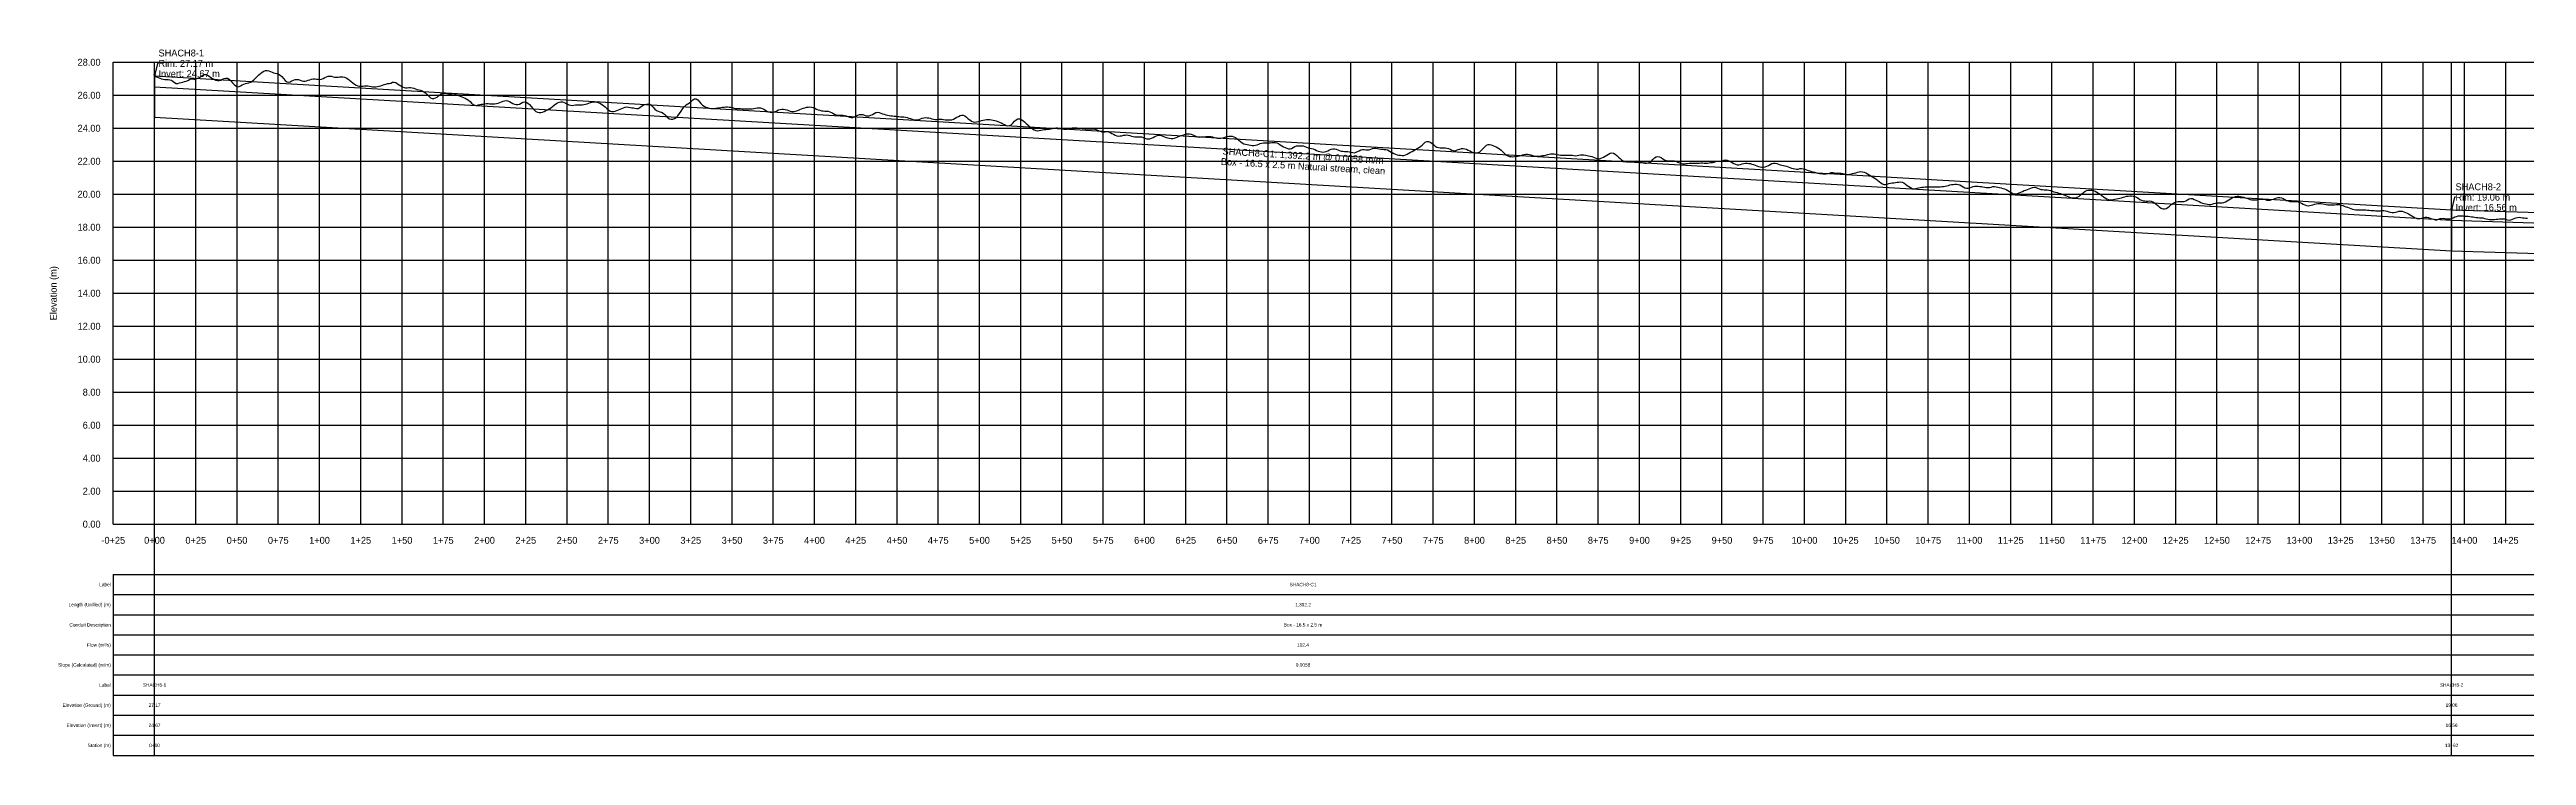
# Model space of a CAD drawing. Extents: x -64 to 5921, y -140 to 288.
# Drawn here: x -64 to 1438, y -140 to 288 of the extents above; entities that cross this region are included whole.
import ezdxf
from ezdxf.enums import TextEntityAlignment as Align

# ---------------------------------------------------------------- set-up
doc = ezdxf.new("R2010")
doc.units = 0
for name, color, linetype in [('Annotation', 7, 'Continuous'), ('Annotation_Table', 254, 'Continuous'), ('Crown', 7, 'Continuous'), ('Grid', 254, 'Continuous'), ('Grid_Text', 7, 'Continuous'), ('Ground_Elevation', 3, 'Continuous'), ('Hydraulic_Grade', 5, 'Continuous'), ('Invert', 7, 'Continuous'), ('Structure', 7, 'Continuous')]:
    doc.layers.add(name, color=color, linetype=linetype)

msp = doc.modelspace()

# ---------------------------------------------------------------- linework, layer by layer
at = {"layer": 'Annotation', "color": 0}
for points in [[(0, 271.7), (-0.2, 272.7), (0.6, 272.5)], [(1392.2, 190.6), (1392, 191.6), (1392.8, 191.4)]]:
    msp.add_lwpolyline(points, close=True, dxfattribs=at)
for points in [[(2.4, 279.3), (1.7, 279.3), (0, 271.7)], [(1394.6, 198.2), (1393.9, 198.2), (1392.2, 190.6)]]:
    msp.add_lwpolyline(points, dxfattribs=at)
at = {"layer": 'Annotation_Table', "color": 254}
for points in [[(0, -140.2), (0, 280)], [(1392.2, -140.2), (1392.2, 280)], [(-25, -30.5), (5899.9, -30.5)], [(-25, -30.5), (-25, -140.2)], [(-25, -42.7), (5899.9, -42.7)], [(-25, -54.9), (5899.9, -54.9)], [(-25, -67.1), (5899.9, -67.1)], [(-25, -79.2), (5899.9, -79.2)], [(-25, -91.4), (5899.9, -91.4)], [(-25, -103.6), (5899.9, -103.6)], [(-25, -115.8), (5899.9, -115.8)], [(-25, -128), (5899.9, -128)], [(-25, -140.2), (5899.9, -140.2)]]:
    msp.add_lwpolyline(points, dxfattribs=at)
at = {"layer": 'Crown', "color": 0}
for points in [[(0, 271.7), (0, 271.7)], [(0, 271.7), (1392.2, 190.6)], [(1392.2, 190.6), (1392.2, 190.6)], [(1392.2, 190.6), (3291, 132.7)]]:
    msp.add_lwpolyline(points, dxfattribs=at)
at = {"layer": 'Grid', "color": 254}
for points in [[(-25, 280), (5900, 280)], [(-25, 0), (-25, 280)], [(0, 0), (0, 280)], [(25, 0), (25, 280)], [(50, 0), (50, 280)], [(75, 0), (75, 280)], [(100, 0), (100, 280)], [(125, 0), (125, 280)], [(150, 0), (150, 280)], [(175, 0), (175, 280)], [(200, 0), (200, 280)], [(225, 0), (225, 280)], [(250, 0), (250, 280)], [(275, 0), (275, 280)], [(300, 0), (300, 280)], [(325, 0), (325, 280)], [(350, 0), (350, 280)], [(375, 0), (375, 280)], [(400, 0), (400, 280)], [(425, 0), (425, 280)], [(450, 0), (450, 280)], [(475, 0), (475, 280)], [(500, 0), (500, 280)], [(525, 0), (525, 280)], [(550, 0), (550, 280)], [(575, 0), (575, 280)], [(600, 0), (600, 280)], [(625, 0), (625, 280)], [(650, 0), (650, 280)], [(675, 0), (675, 280)], [(700, 0), (700, 280)], [(725, 0), (725, 280)], [(750, 0), (750, 280)], [(775, 0), (775, 280)], [(800, 0), (800, 280)], [(825, 0), (825, 280)], [(850, 0), (850, 280)], [(875, 0), (875, 280)], [(900, 0), (900, 280)], [(925, 0), (925, 280)], [(950, 0), (950, 280)], [(975, 0), (975, 280)], [(1000, 0), (1000, 280)], [(1025, 0), (1025, 280)], [(1050, 0), (1050, 280)], [(1075, 0), (1075, 280)], [(1100, 0), (1100, 280)], [(1125, 0), (1125, 280)], [(1150, 0), (1150, 280)], [(1175, 0), (1175, 280)], [(1200, 0), (1200, 280)], [(1225, 0), (1225, 280)], [(1250, 0), (1250, 280)], [(1275, 0), (1275, 280)], [(1300, 0), (1300, 280)], [(1325, 0), (1325, 280)], [(1350, 0), (1350, 280)], [(1375, 0), (1375, 280)], [(1400, 0), (1400, 280)], [(1425, 0), (1425, 280)], [(-25, 260), (5900, 260)], [(-25, 240), (5900, 240)], [(-25, 220), (5900, 220)], [(-25, 200), (5900, 200)], [(-25, 180), (5900, 180)], [(-25, 160), (5900, 160)], [(-25, 140), (5900, 140)], [(-25, 120), (5900, 120)], [(-25, 100), (5900, 100)], [(-25, 80), (5900, 80)], [(-25, 60), (5900, 60)], [(-25, 40), (5900, 40)], [(-25, 20), (5900, 20)], [(-25, 0), (5900, 0)]]:
    msp.add_lwpolyline(points, dxfattribs=at)
at = {"layer": 'Ground_Elevation', "color": 3}
msp.add_lwpolyline([(0.2, 271.7), (1.2, 271.2), (2.2, 270.8), (3.2, 270.4), (4.2, 270), (5.2, 269.7), (6.2, 269.6), (7.2, 269.6), (8.2, 269.6), (9.2, 269.4), (10.2, 269.1), (11.2, 268.4), (12.2, 267.7), (13.2, 267.2), (14.2, 267.2), (15.2, 267.6), (16.2, 267.8), (17.2, 268), (18.2, 268.3), (19.2, 268.6), (20.2, 269), (21.2, 269.5), (22.2, 269.9), (23.2, 269.9), (24.2, 269.6), (25.2, 269.9), (26.2, 270.3), (27.2, 270.8), (28.2, 271.5), (29.2, 272.1), (30.2, 272.6), (31.2, 272.5), (32.2, 272.1), (33.2, 271.5), (34.2, 270.8), (35.2, 270.2), (36.2, 269.7), (37.2, 269.2), (38.2, 268.9), (39.2, 268.9), (40.2, 269.2), (41.2, 269.7), (42.2, 270.2), (43.2, 270.4), (44.2, 270.3), (45.2, 269.7), (46.2, 268.7), (47.2, 267.6), (48.2, 266.5), (49.2, 265.7), (50.2, 265.2), (51.2, 265.3), (52.2, 265.8), (53.2, 266.4), (54.2, 266.8), (55.2, 267.1), (56.2, 267.3), (57.2, 267.5), (58.2, 268), (59.2, 268.6), (60.2, 269.3), (61.2, 270.4), (62.2, 271.4), (63.2, 272.3), (64.2, 273.1), (65.2, 274), (66.2, 274.6), (67.2, 275.1), (68.2, 275.1), (69.2, 274.8), (70.2, 274.4), (71.2, 273.9), (72.2, 273.5), (73.2, 273.3), (74.2, 273.1), (75.2, 272.8), (76.2, 272.2), (77.2, 271.3), (78.2, 270.1), (79.2, 268.9), (80.2, 268.2), (81.2, 268), (82.2, 268.2), (83.2, 268.7), (84.2, 269.1), (85.2, 269.5), (86.2, 269.6), (87.2, 269.5), (88.2, 269.1), (89.2, 268.8), (90.2, 268.6), (91.2, 268.6), (92.2, 268.7), (93.2, 269.1), (94.2, 269.4), (95.2, 269.8), (96.2, 270), (97.2, 269.9), (98.2, 269.8), (99.2, 269.7), (100.2, 269.6), (101.2, 269.7), (102.2, 270.2), (103.2, 270.8), (104.2, 271.2), (105.2, 271.5), (106.2, 271.6), (107.2, 271.5), (108.2, 271.2), (109.2, 271), (110.2, 270.9), (111.2, 271), (112.2, 271.1), (113.2, 271.1), (114.2, 271.1), (115.2, 270.9), (116.2, 270.5), (117.2, 269.9), (118.2, 269.2), (119.2, 268.4), (120.2, 267.6), (121.2, 266.8), (122.2, 266.1), (123.2, 265.7), (124.2, 265.5), (125.2, 265.5), (126.2, 265.5), (127.2, 265.7), (128.2, 265.8), (129.2, 265.8), (130.2, 265.6), (131.2, 265.4), (132.2, 265.1), (133.2, 265.1), (134.2, 265.1), (135.2, 265.3), (136.2, 265.6), (137.2, 265.8), (138.2, 266.1), (139.2, 266.5), (140.2, 266.8), (141.2, 267.1), (142.2, 267.2), (143.2, 267.4), (144.2, 267.9), (145.2, 268), (146.2, 267.7), (147.2, 267), (148.2, 266.4), (149.2, 265.8), (150.2, 265.2), (151.2, 264.6), (152.2, 264.4), (153.2, 264.5), (154.2, 264.7), (155.2, 264.7), (156.2, 264.5), (157.2, 264.2), (158.2, 263.8), (159.2, 263.5), (160.2, 263.3), (161.2, 263), (162.2, 262.6), (163.2, 262.1), (164.2, 261.4), (165.2, 260.5), (166.2, 259.4), (167.2, 258.5), (168.2, 258.1), (169.2, 258), (170.2, 258.4), (171.2, 258.9), (172.2, 259.7), (173.2, 260.5), (174.2, 261.1), (175.2, 261.3), (176.2, 261.3), (177.2, 261.1), (178.2, 260.9), (179.2, 260.8), (180.2, 260.9), (181.2, 261), (182.2, 260.7), (183.2, 260.2), (184.2, 259.8), (185.2, 259.4), (186.2, 259.1), (187.2, 258.7), (188.2, 258.3), (189.2, 257.7), (190.2, 257), (191.2, 256.2), (192.2, 255.3), (193.2, 254.4), (194.2, 253.9), (195.2, 253.8), (196.2, 254.1), (197.2, 254.3), (198.2, 254.5), (199.2, 254.6), (200.2, 254.8), (201.2, 254.9), (202.2, 254.9), (203.2, 254.8), (204.2, 254.8), (205.2, 254.7), (206.2, 254.8), (207.2, 255), (208.2, 255.3), (209.2, 255.6), (210.2, 256), (211.2, 256.4), (212.2, 256.7), (213.2, 256.8), (214.2, 256.7), (215.2, 256.2), (216.2, 255.7), (217.2, 255), (218.2, 254.6), (219.2, 254.3), (220.2, 254.3), (221.2, 254.6), (222.2, 255.3), (223.2, 255.8), (224.2, 256), (225.2, 255.8), (226.2, 255.2), (227.2, 254.3), (228.2, 253.2), (229.2, 252), (230.2, 251), (231.2, 250.2), (232.2, 249.8), (233.2, 249.5), (234.2, 249.5), (235.2, 249.8), (236.2, 250.2), (237.2, 250.7), (238.2, 251.2), (239.2, 251.8), (240.2, 252.4), (241.2, 253.2), (242.2, 254), (243.2, 254.7), (244.2, 255.4), (245.2, 255.8), (246.2, 256.1), (247.2, 256), (248.2, 255.7), (249.2, 255.2), (250.2, 254.6), (251.2, 254.2), (252.2, 253.9), (253.2, 253.8), (254.2, 253.9), (255.2, 254.1), (256.2, 254.2), (257.2, 254.2), (258.2, 254.2), (259.2, 254.2), (260.2, 254.3), (261.2, 254.5), (262.2, 254.8), (263.2, 255.2), (264.2, 255.6), (265.2, 255.9), (266.2, 256.1), (267.2, 256), (268.2, 255.8), (269.2, 255.5), (270.2, 255), (271.2, 254.4), (272.2, 253.7), (273.2, 252.9), (274.2, 252), (275.2, 251.1), (276.2, 250.4), (277.2, 250.1), (278.2, 250.1), (279.2, 250.4), (280.2, 250.8), (281.2, 251.2), (282.2, 251.6), (283.2, 252), (284.2, 252.4), (285.2, 252.7), (286.2, 252.9), (287.2, 252.8), (288.2, 252.5), (289.2, 252.3), (290.2, 252.3), (291.2, 252.2), (292.2, 252), (293.2, 252), (294.2, 252.5), (295.2, 253.3), (296.2, 254), (297.2, 254.3), (298.2, 254.6), (299.2, 254.8), (300.2, 254.5), (301.2, 253.7), (302.2, 252.7), (303.2, 251.6), (304.2, 250.8), (305.2, 250.3), (306.2, 250), (307.2, 249.8), (308.2, 249.2), (309.2, 248.3), (310.2, 247.3), (311.2, 246.4), (312.2, 245.8), (313.2, 245.5), (314.2, 245.5), (315.2, 245.9), (316.2, 246.6), (317.2, 247.6), (318.2, 248.9), (319.2, 250.4), (320.2, 251.9), (321.2, 253.2), (322.2, 254.1), (323.2, 254.8), (324.2, 255.5), (325.2, 256.3), (326.2, 257.2), (327.2, 257.8), (328.2, 257.9), (329.2, 257.3), (330.2, 256.1), (331.2, 254.9), (332.2, 253.9), (333.2, 253.3), (334.2, 252.8), (335.2, 252.5), (336.2, 252.2), (337.2, 252), (338.2, 251.9), (339.2, 252), (340.2, 252.1), (341.2, 252.3), (342.2, 252.4), (343.2, 252.5), (344.2, 252.7), (345.2, 252.8), (346.2, 252.9), (347.2, 252.9), (348.2, 252.8), (349.2, 252.7), (350.2, 252.5), (351.2, 252.2), (352.2, 252), (353.2, 251.9), (354.2, 251.9), (355.2, 251.9), (356.2, 251.8), (357.2, 251.8), (358.2, 251.8), (359.2, 251.8), (360.2, 251.8), (361.2, 251.8), (362.2, 251.8), (363.2, 251.9), (364.2, 252.1), (365.2, 252.3), (366.2, 252.4), (367.2, 252.3), (368.2, 252), (369.2, 251.6), (370.2, 251), (371.2, 250.4), (372.2, 249.9), (373.2, 249.7), (374.2, 249.6), (375.2, 249.8), (376.2, 250.2), (377.2, 250.6), (378.2, 251.1), (379.2, 251.4), (380.2, 251.5), (381.2, 251.5), (382.2, 251.3), (383.2, 251.1), (384.2, 250.7), (385.2, 250.3), (386.2, 250.2), (387.2, 250.2), (388.2, 250.4), (389.2, 250.6), (390.2, 251), (391.2, 251.4), (392.2, 251.8), (393.2, 252.2), (394.2, 252.4), (395.2, 252.7), (396.2, 252.8), (397.2, 252.9), (398.2, 252.8), (399.2, 252.5), (400.2, 252.1), (401.2, 251.6), (402.2, 251.2), (403.2, 250.9), (404.2, 250.6), (405.2, 250.5), (406.2, 250.4), (407.2, 250.4), (408.2, 250.3), (409.2, 250), (410.2, 249.5), (411.2, 249.1), (412.2, 248.6), (413.2, 248.2), (414.2, 248), (415.2, 247.9), (416.2, 247.9), (417.2, 247.9), (418.2, 247.8), (419.2, 247.6), (420.2, 247.2), (421.2, 246.8), (422.2, 246.6), (423.2, 246.6), (424.2, 247), (425.2, 247.5), (426.2, 248), (427.2, 248.4), (428.2, 248.4), (429.2, 248.3), (430.2, 248), (431.2, 247.6), (432.2, 247.5), (433.2, 247.5), (434.2, 247.9), (435.2, 248.4), (436.2, 249), (437.2, 249.5), (438.2, 249.7), (439.2, 249.5), (440.2, 249.2), (441.2, 248.8), (442.2, 248.5), (443.2, 248.2), (444.2, 247.9), (445.2, 247.7), (446.2, 247.6), (447.2, 247.5), (448.2, 247.4), (449.2, 247.3), (450.2, 247.2), (451.2, 247.1), (452.2, 247), (453.2, 247), (454.2, 246.9), (455.2, 246.7), (456.2, 246.5), (457.2, 246.2), (458.2, 245.9), (459.2, 245.5), (460.2, 245.2), (461.2, 245.1), (462.2, 245.2), (463.2, 245.4), (464.2, 245.8), (465.2, 246.2), (466.2, 246.4), (467.2, 246.5), (468.2, 246.4), (469.2, 246.3), (470.2, 246.1), (471.2, 245.8), (472.2, 245.5), (473.2, 245.4), (474.2, 245.4), (475.2, 245.5), (476.2, 245.5), (477.2, 245.5), (478.2, 245.4), (479.2, 245.2), (480.2, 245.2), (481.2, 245.1), (482.2, 245), (483.2, 245.2), (484.2, 245.6), (485.2, 246.1), (486.2, 246.7), (487.2, 247.2), (488.2, 247.7), (489.2, 248), (490.2, 247.9), (491.2, 247.5), (492.2, 246.7), (493.2, 245.8), (494.2, 245), (495.2, 244.3), (496.2, 243.9), (497.2, 243.7), (498.2, 243.8), (499.2, 244.1), (500.2, 244.3), (501.2, 244.6), (502.2, 244.9), (503.2, 245.2), (504.2, 245.4), (505.2, 245.4), (506.2, 245.3), (507.2, 245), (508.2, 244.9), (509.2, 244.7), (510.2, 244.4), (511.2, 244.1), (512.2, 243.7), (513.2, 243.3), (514.2, 242.7), (515.2, 242.2), (516.2, 241.7), (517.2, 241.5), (518.2, 241.6), (519.2, 242.1), (520.2, 243), (521.2, 244.2), (522.2, 245.2), (523.2, 245.8), (524.2, 245.8), (525.2, 245.4), (526.2, 244.7), (527.2, 243.8), (528.2, 242.9), (529.2, 242), (530.2, 241.2), (531.2, 240.4), (532.2, 239.7), (533.2, 239), (534.2, 238.6), (535.2, 238.5), (536.2, 238.6), (537.2, 238.8), (538.2, 239.1), (539.2, 239.3), (540.2, 239.3), (541.2, 239.4), (542.2, 239.4), (543.2, 239.7), (544.2, 239.9), (545.2, 240), (546.2, 240.2), (547.2, 240.2), (548.2, 240.1), (549.2, 239.9), (550.2, 239.6), (551.2, 239.5), (552.2, 239.4), (553.2, 239.5), (554.2, 239.8), (555.2, 240), (556.2, 240.2), (557.2, 240.2), (558.2, 240.2), (559.2, 240.2), (560.2, 240.1), (561.2, 240), (562.2, 239.9), (563.2, 239.8), (564.2, 239.7), (565.2, 239.7), (566.2, 239.6), (567.2, 239.7), (568.2, 239.6), (569.2, 239.6), (570.2, 239.4), (571.2, 239.1), (572.2, 238.6), (573.2, 238.2), (574.2, 237.8), (575.2, 237.7), (576.2, 237.8), (577.2, 238), (578.2, 237.9), (579.2, 237.5), (580.2, 236.9), (581.2, 236.4), (582.2, 235.8), (583.2, 235.4), (584.2, 235.2), (585.2, 235.3), (586.2, 235.5), (587.2, 235.8), (588.2, 235.9), (589.2, 236), (590.2, 235.9), (591.2, 235.6), (592.2, 235.2), (593.2, 234.9), (594.2, 234.7), (595.2, 234.7), (596.2, 234.7), (597.2, 234.8), (598.2, 234.7), (599.2, 234.4), (600.2, 234), (601.2, 233.6), (602.2, 233.6), (603.2, 233.6), (604.2, 233.9), (605.2, 234.4), (606.2, 235), (607.2, 235.5), (608.2, 235.8), (609.2, 235.8), (610.2, 235.6), (611.2, 235.2), (612.2, 234.8), (613.2, 234.4), (614.2, 234.1), (615.2, 233.9), (616.2, 233.8), (617.2, 233.8), (618.2, 233.9), (619.2, 234.3), (620.2, 234.8), (621.2, 235.2), (622.2, 235.6), (623.2, 235.9), (624.2, 236.3), (625.2, 236.6), (626.2, 236.7), (627.2, 236.7), (628.2, 236.5), (629.2, 236.1), (630.2, 235.6), (631.2, 235.1), (632.2, 234.8), (633.2, 234.6), (634.2, 234.7), (635.2, 234.8), (636.2, 234.8), (637.2, 234.9), (638.2, 235), (639.2, 235), (640.2, 234.9), (641.2, 234.7), (642.2, 234.4), (643.2, 234.2), (644.2, 234), (645.2, 233.9), (646.2, 233.9), (647.2, 234.1), (648.2, 234.3), (649.2, 234.7), (650.2, 235), (651.2, 235.2), (652.2, 235.2), (653.2, 235.1), (654.2, 234.8), (655.2, 234.3), (656.2, 233.6), (657.2, 232.8), (658.2, 231.9), (659.2, 231.1), (660.2, 230.6), (661.2, 230.3), (662.2, 230.1), (663.2, 229.9), (664.2, 229.8), (665.2, 229.6), (666.2, 229.5), (667.2, 229.7), (668.2, 230), (669.2, 230.4), (670.2, 230.7), (671.2, 231), (672.2, 231.1), (673.2, 231.2), (674.2, 231.2), (675.2, 231.2), (676.2, 231.2), (677.2, 231.3), (678.2, 231.4), (679.2, 231.3), (680.2, 231.1), (681.2, 230.7), (682.2, 230), (683.2, 229.4), (684.2, 228.8), (685.2, 228.3), (686.2, 227.9), (687.2, 227.6), (688.2, 227.5), (689.2, 227.8), (690.2, 228.3), (691.2, 228.9), (692.2, 229.3), (693.2, 229.4), (694.2, 229.4), (695.2, 229.4), (696.2, 229.3), (697.2, 229), (698.2, 228.5), (699.2, 228.1), (700.2, 228), (701.2, 227.8), (702.2, 227.5), (703.2, 227.1), (704.2, 226.6), (705.2, 226.2), (706.2, 226), (707.2, 225.8), (708.2, 225.6), (709.2, 225.7), (710.2, 225.9), (711.2, 226.4), (712.2, 226.9), (713.2, 227.3), (714.2, 227.5), (715.2, 227.5), (716.2, 227.3), (717.2, 226.9), (718.2, 226.5), (719.2, 226.2), (720.2, 226.1), (721.2, 226), (722.2, 226), (723.2, 225.9), (724.2, 225.7), (725.2, 225.4), (726.2, 225.2), (727.2, 225.1), (728.2, 225.4), (729.2, 225.9), (730.2, 226.4), (731.2, 226.9), (732.2, 227.2), (733.2, 227.1), (734.2, 227), (735.2, 226.9), (736.2, 227), (737.2, 227.4), (738.2, 227.8), (739.2, 228), (740.2, 228), (741.2, 227.8), (742.2, 227.5), (743.2, 227.3), (744.2, 227.3), (745.2, 227.2), (746.2, 227.2), (747.2, 226.9), (748.2, 226.4), (749.2, 225.8), (750.2, 225.2), (751.2, 224.7), (752.2, 224.3), (753.2, 223.9), (754.2, 223.7), (755.2, 223.6), (756.2, 223.5), (757.2, 223.5), (758.2, 223.8), (759.2, 224.2), (760.2, 224.8), (761.2, 225.4), (762.2, 226), (763.2, 226.6), (764.2, 227.1), (765.2, 227.7), (766.2, 228.3), (767.2, 229), (768.2, 229.8), (769.2, 230.6), (770.2, 231.5), (771.2, 232), (772.2, 232), (773.2, 231.6), (774.2, 230.9), (775.2, 230.1), (776.2, 229.2), (777.2, 228.6), (778.2, 228.3), (779.2, 228.2), (780.2, 228.2), (781.2, 228.2), (782.2, 228.1), (783.2, 228), (784.2, 227.7), (785.2, 227.3), (786.2, 226.8), (787.2, 226.5), (788.2, 226.4), (789.2, 226.7), (790.2, 227.1), (791.2, 227.4), (792.2, 227.7), (793.2, 227.8), (794.2, 227.6), (795.2, 227.3), (796.2, 226.8), (797.2, 226.3), (798.2, 225.8), (799.2, 225.3), (800.2, 225.1), (801.2, 225), (802.2, 225.2), (803.2, 225.8), (804.2, 226.7), (805.2, 227.7), (806.2, 228.8), (807.2, 229.7), (808.2, 230.2), (809.2, 230.2), (810.2, 230), (811.2, 229.6), (812.2, 229.2), (813.2, 228.8), (814.2, 228.2), (815.2, 227.5), (816.2, 226.7), (817.2, 225.7), (818.2, 224.7), (819.2, 223.7), (820.2, 223.2), (821.2, 222.9), (822.2, 222.8), (823.2, 222.7), (824.2, 222.8), (825.2, 223), (826.2, 223.1), (827.2, 223.3), (828.2, 223.5), (829.2, 223.8), (830.2, 224.1), (831.2, 224.3), (832.2, 224.3), (833.2, 224.1), (834.2, 223.8), (835.2, 223.5), (836.2, 223.3), (837.2, 223.1), (838.2, 223.1), (839.2, 223.1), (840.2, 223.2), (841.2, 223.4), (842.2, 223.5), (843.2, 223.7), (844.2, 224), (845.2, 224.3), (846.2, 224.4), (847.2, 224.5), (848.2, 224.4), (849.2, 224.3), (850.2, 224.1), (851.2, 223.8), (852.2, 223.6), (853.2, 223.6), (854.2, 223.6), (855.2, 223.6), (856.2, 223.6), (857.2, 223.7), (858.2, 223.7), (859.2, 223.6), (860.2, 223.4), (861.2, 223.3), (862.2, 223.4), (863.2, 223.6), (864.2, 223.9), (865.2, 223.9), (866.2, 223.8), (867.2, 223.6), (868.2, 223.5), (869.2, 223.3), (870.2, 223.1), (871.2, 222.8), (872.2, 222.5), (873.2, 222.1), (874.2, 221.6), (875.2, 221.4), (876.2, 221.7), (877.2, 222.1), (878.2, 222.5), (879.2, 223), (880.2, 223.6), (881.2, 224.2), (882.2, 224.8), (883.2, 225), (884.2, 224.8), (885.2, 224.2), (886.2, 223.4), (887.2, 222.5), (888.2, 221.6), (889.2, 220.9), (890.2, 220.3), (891.2, 219.9), (892.2, 219.7), (893.2, 219.7), (894.2, 219.9), (895.2, 220), (896.2, 220.1), (897.2, 220.1), (898.2, 220.2), (899.2, 220), (900.2, 219.7), (901.2, 219.4), (902.2, 219.1), (903.2, 218.9), (904.2, 218.9), (905.2, 219), (906.2, 219.4), (907.2, 220.1), (908.2, 221.1), (909.2, 222), (910.2, 222.6), (911.2, 222.8), (912.2, 222.6), (913.2, 222.2), (914.2, 221.5), (915.2, 220.8), (916.2, 220.4), (917.2, 220.2), (918.2, 220.3), (919.2, 220.3), (920.2, 220.3), (921.2, 220.3), (922.2, 220), (923.2, 219.5), (924.2, 219), (925.2, 218.7), (926.2, 218.5), (927.2, 218.5), (928.2, 218.6), (929.2, 218.7), (930.2, 218.8), (931.2, 218.9), (932.2, 218.8), (933.2, 218.8), (934.2, 218.8), (935.2, 218.8), (936.2, 218.9), (937.2, 219), (938.2, 219), (939.2, 218.9), (940.2, 218.8), (941.2, 218.8), (942.2, 219), (943.2, 219.2), (944.2, 219.3), (945.2, 219.5), (946.2, 219.8), (947.2, 220), (948.2, 220), (949.2, 220.1), (950.2, 220.3), (951.2, 220.6), (952.2, 220.8), (953.2, 220.7), (954.2, 220.3), (955.2, 219.8), (956.2, 219.2), (957.2, 218.6), (958.2, 218.2), (959.2, 217.9), (960.2, 217.9), (961.2, 218.1), (962.2, 218.4), (963.2, 218.6), (964.2, 218.8), (965.2, 218.8), (966.2, 218.7), (967.2, 218.6), (968.2, 218.3), (969.2, 218), (970.2, 217.6), (971.2, 217.2), (972.2, 216.9), (973.2, 216.7), (974.2, 216.4), (975.2, 216.4), (976.2, 216.6), (977.2, 217), (978.2, 217.5), (979.2, 218), (980.2, 218.6), (981.2, 218.9), (982.2, 218.9), (983.2, 218.7), (984.2, 218.3), (985.2, 217.9), (986.2, 217.6), (987.2, 217.4), (988.2, 217.2), (989.2, 217), (990.2, 216.7), (991.2, 216.3), (992.2, 215.9), (993.2, 215.6), (994.2, 215.3), (995.2, 215.2), (996.2, 215.2), (997.2, 215.5), (998.2, 215.6), (999.2, 215.4), (1000.2, 215.1), (1001.2, 214.7), (1002.2, 214.4), (1003.2, 214.1), (1004.2, 213.8), (1005.2, 213.5), (1006.2, 213.3), (1007.2, 213), (1008.2, 212.8), (1009.2, 212.6), (1010.2, 212.5), (1011.2, 212.3), (1012.2, 212.3), (1013.2, 212.3), (1014.2, 212.5), (1015.2, 212.8), (1016.2, 213.1), (1017.2, 213.2), (1018.2, 212.9), (1019.2, 212.8), (1020.2, 212.9), (1021.2, 212.8), (1022.2, 212.8), (1023.2, 212.5), (1024.2, 212.3), (1025.2, 212.1), (1026.2, 212), (1027.2, 212.1), (1028.2, 212.2), (1029.2, 212.5), (1030.2, 212.8), (1031.2, 213), (1032.2, 213.3), (1033.2, 213.5), (1034.2, 213.7), (1035.2, 213.6), (1036.2, 213.4), (1037.2, 213), (1038.2, 212.4), (1039.2, 211.8), (1040.2, 211.2), (1041.2, 210.6), (1042.2, 210), (1043.2, 209.4), (1044.2, 208.6), (1045.2, 207.7), (1046.2, 206.9), (1047.2, 206.3), (1048.2, 206), (1049.2, 206), (1050.2, 206.2), (1051.2, 206.5), (1052.2, 206.8), (1053.2, 206.9), (1054.2, 207), (1055.2, 207.2), (1056.2, 207.3), (1057.2, 207.4), (1058.2, 207.5), (1059.2, 207.3), (1060.2, 206.9), (1061.2, 206.2), (1062.2, 205.3), (1063.2, 204.6), (1064.2, 204), (1065.2, 203.5), (1066.2, 203.3), (1067.2, 203.4), (1068.2, 203.6), (1069.2, 203.9), (1070.2, 204.1), (1071.2, 204.3), (1072.2, 204.3), (1073.2, 204.4), (1074.2, 204.4), (1075.2, 204.4), (1076.2, 204.4), (1077.2, 204.4), (1078.2, 204.5), (1079.2, 204.5), (1080.2, 204.5), (1081.2, 204.5), (1082.2, 204.5), (1083.2, 204.6), (1084.2, 204.7), (1085.2, 204.8), (1086.2, 205), (1087.2, 205.3), (1088.2, 205.6), (1089.2, 205.8), (1090.2, 206), (1091.2, 206.1), (1092.2, 206.1), (1093.2, 206), (1094.2, 205.7), (1095.2, 205.1), (1096.2, 204.5), (1097.2, 203.9), (1098.2, 203.6), (1099.2, 203.6), (1100.2, 203.9), (1101.2, 204.3), (1102.2, 204.6), (1103.2, 204.9), (1104.2, 204.9), (1105.2, 204.8), (1106.2, 204.7), (1107.2, 204.6), (1108.2, 204.5), (1109.2, 204.3), (1110.2, 204.1), (1111.2, 204), (1112.2, 204.1), (1113.2, 204.3), (1114.2, 204.6), (1115.2, 204.7), (1116.2, 204.5), (1117.2, 204.3), (1118.2, 204), (1119.2, 203.8), (1120.2, 203.5), (1121.2, 203.2), (1122.2, 202.8), (1123.2, 202.3), (1124.2, 201.7), (1125.2, 201), (1126.2, 200.5), (1127.2, 200.2), (1128.2, 200.3), (1129.2, 200.5), (1130.2, 200.8), (1131.2, 201.2), (1132.2, 201.7), (1133.2, 202.2), (1134.2, 202.5), (1135.2, 202.9), (1136.2, 203.2), (1137.2, 203.7), (1138.2, 204), (1139.2, 204.2), (1140.2, 204), (1141.2, 203.7), (1142.2, 203.3), (1143.2, 202.9), (1144.2, 202.8), (1145.2, 202.7), (1146.2, 202.7), (1147.2, 202.7), (1148.2, 202.5), (1149.2, 202.2), (1150.2, 201.9), (1151.2, 201.5), (1152.2, 201.3), (1153.2, 201), (1154.2, 200.7), (1155.2, 200.4), (1156.2, 200), (1157.2, 199.6), (1158.2, 199.2), (1159.2, 198.8), (1160.2, 198.4), (1161.2, 198.1), (1162.2, 197.9), (1163.2, 197.8), (1164.2, 197.8), (1165.2, 198.2), (1166.2, 198.7), (1167.2, 199.5), (1168.2, 200.3), (1169.2, 201.1), (1170.2, 201.8), (1171.2, 202.2), (1172.2, 202.4), (1173.2, 202.5), (1174.2, 202.4), (1175.2, 202.2), (1176.2, 201.8), (1177.2, 201.3), (1178.2, 200.7), (1179.2, 200.1), (1180.2, 199.3), (1181.2, 198.5), (1182.2, 197.8), (1183.2, 197.2), (1184.2, 196.8), (1185.2, 196.7), (1186.2, 196.7), (1187.2, 196.9), (1188.2, 197.1), (1189.2, 197.2), (1190.2, 197.4), (1191.2, 197.6), (1192.2, 197.9), (1193.2, 198.2), (1194.2, 198.5), (1195.2, 198.8), (1196.2, 198.9), (1197.2, 199), (1198.2, 199), (1199.2, 198.9), (1200.2, 198.7), (1201.2, 198.2), (1202.2, 197.6), (1203.2, 196.9), (1204.2, 196.4), (1205.2, 196.1), (1206.2, 195.9), (1207.2, 195.8), (1208.2, 195.8), (1209.2, 195.9), (1210.2, 195.7), (1211.2, 195.4), (1212.2, 194.8), (1213.2, 194), (1214.2, 193.1), (1215.2, 192.2), (1216.2, 191.6), (1217.2, 191.2), (1218.2, 191.2), (1219.2, 191.4), (1220.2, 192), (1221.2, 192.8), (1222.2, 193.7), (1223.2, 194.4), (1224.2, 194.9), (1225.2, 195.3), (1226.2, 195.6), (1227.2, 195.5), (1228.2, 195.5), (1229.2, 195.5), (1230.2, 195.6), (1231.2, 196), (1232.2, 196.6), (1233.2, 197.3), (1234.2, 197.5), (1235.2, 197.4), (1236.2, 196.9), (1237.2, 196.4), (1238.2, 196), (1239.2, 195.5), (1240.2, 195), (1241.2, 194.6), (1242.2, 194.3), (1243.2, 194.1), (1244.2, 194), (1245.2, 193.8), (1246.2, 193.8), (1247.2, 194), (1248.2, 194.3), (1249.2, 194.6), (1250.2, 194.8), (1251.2, 194.7), (1252.2, 194.7), (1253.2, 194.7), (1254.2, 194.9), (1255.2, 195.3), (1256.2, 195.9), (1257.2, 196.6), (1258.2, 197.2), (1259.2, 197.8), (1260.2, 198.3), (1261.2, 198.7), (1262.2, 198.8), (1263.2, 198.8), (1264.2, 198.6), (1265.2, 198.4), (1266.2, 198.2), (1267.2, 197.9), (1268.2, 197.6), (1269.2, 197.2), (1270.2, 196.9), (1271.2, 196.6), (1272.2, 196.6), (1273.2, 196.6), (1274.2, 196.6), (1275.2, 196.8), (1276.2, 197), (1277.2, 197.1), (1278.2, 197), (1279.2, 196.8), (1280.2, 196.5), (1281.2, 196.5), (1282.2, 196.5), (1283.2, 196.8), (1284.2, 197.1), (1285.2, 197.5), (1286.2, 197.8), (1287.2, 198), (1288.2, 198), (1289.2, 197.8), (1290.2, 197.4), (1291.2, 196.8), (1292.2, 196.3), (1293.2, 195.9), (1294.2, 195.6), (1295.2, 195.5), (1296.2, 195.6), (1297.2, 195.6), (1298.2, 195.5), (1299.2, 195.3), (1300.2, 195), (1301.2, 194.6), (1302.2, 194), (1303.2, 193.5), (1304.2, 193.1), (1305.2, 193), (1306.2, 193.1), (1307.2, 193.3), (1308.2, 193.6), (1309.2, 193.9), (1310.2, 194.2), (1311.2, 194.4), (1312.2, 194.4), (1313.2, 194.3), (1314.2, 194.1), (1315.2, 193.9), (1316.2, 193.8), (1317.2, 193.6), (1318.2, 193.5), (1319.2, 193.5), (1320.2, 193.5), (1321.2, 193.6), (1322.2, 193.7), (1323.2, 193.7), (1324.2, 193.7), (1325.2, 193.4), (1326.2, 193.2), (1327.2, 192.8), (1328.2, 192.4), (1329.2, 192.1), (1330.2, 191.7), (1331.2, 191.3), (1332.2, 190.9), (1333.2, 190.7), (1334.2, 190.6), (1335.2, 190.6), (1336.2, 190.6), (1337.2, 190.6), (1338.2, 190.6), (1339.2, 190.6), (1340.2, 190.5), (1341.2, 190.4), (1342.2, 190.3), (1343.2, 190.2), (1344.2, 190.1), (1345.2, 190.1), (1346.2, 190), (1347.2, 189.9), (1348.2, 189.9), (1349.2, 190), (1350.2, 190.1), (1351.2, 190.1), (1352.2, 190), (1353.2, 189.8), (1354.2, 189.4), (1355.2, 189.1), (1356.2, 188.9), (1357.2, 188.9), (1358.2, 189.1), (1359.2, 189.4), (1360.2, 189.7), (1361.2, 189.8), (1362.2, 189.7), (1363.2, 189.4), (1364.2, 189), (1365.2, 188.6), (1366.2, 188.1), (1367.2, 187.6), (1368.2, 186.9), (1369.2, 186.2), (1370.2, 185.6), (1371.2, 185.2), (1372.2, 185.1), (1373.2, 185.2), (1374.2, 185.5), (1375.2, 185.9), (1376.2, 186.1), (1377.2, 186.1), (1378.2, 185.8), (1379.2, 185.4), (1380.2, 185.1), (1381.2, 184.8), (1382.2, 184.5), (1383.2, 184.5), (1384.2, 184.8), (1385.2, 185.2), (1386.2, 185.3), (1387.2, 185.4), (1388.2, 185.3), (1389.2, 185.1), (1390.2, 185), (1391.2, 185.1), (1392.2, 185.3), (1393.2, 185.7), (1394.2, 186.2), (1395.2, 186.6), (1396.2, 186.9), (1397.2, 187), (1398.2, 186.9), (1399.2, 186.9), (1400.2, 186.8), (1401.2, 186.8), (1402.2, 186.7), (1403.2, 186.6), (1404.2, 186.4), (1405.2, 186.2), (1406.2, 186), (1407.2, 185.9), (1408.2, 185.8), (1409.2, 185.7), (1410.2, 185.6), (1411.2, 185.6), (1412.2, 185.3), (1413.2, 185.1), (1414.2, 184.8), (1415.2, 184.7), (1416.2, 184.7), (1417.2, 184.7), (1418.2, 184.7), (1419.2, 184.8), (1420.2, 184.9), (1421.2, 185.1), (1422.2, 185.1), (1423.2, 185.1), (1424.2, 185), (1425.2, 184.7), (1426.2, 184.5), (1427.2, 184.3), (1428.2, 184.5), (1429.2, 184.8), (1430.2, 185.2), (1431.2, 185.6), (1432.2, 185.9), (1433.2, 186), (1434.2, 185.9), (1435.2, 185.7), (1436.2, 185.6), (1437.2, 185.5), (1438.2, 185.4)], dxfattribs=at)
at = {"layer": 'Hydraulic_Grade', "color": 5}
for points in [[(0, 265.2), (1392.2, 184.2)], [(1392.2, 184.2), (1392.2, 184.2)], [(1392.2, 184.2), (3291, 122.5)]]:
    msp.add_lwpolyline(points, dxfattribs=at)
at = {"layer": 'Invert', "color": 0}
for points in [[(0, 246.7), (0, 246.7)], [(0, 246.7), (1392.2, 165.6)], [(1392.2, 165.6), (1392.2, 165.6)], [(1392.2, 165.6), (3291, 107.7)]]:
    msp.add_lwpolyline(points, dxfattribs=at)
at = {"layer": 'Structure', "color": 0}
for points in [[(0, 271.7), (0, 246.7)], [(0, 271.7), (0, 246.7)], [(1392.2, 190.6), (1392.2, 165.6)], [(1392.2, 190.6), (1392.2, 165.6)]]:
    msp.add_lwpolyline(points, dxfattribs=at)

# ---------------------------------------------------------------- texts
at = {"layer": 'Annotation', "color": 0}
for s, height, p in [('SHACH8-1', 4.17, (2.4, 285.6)), ('Rim: 27.17 m', 4.167, (2.4, 279.3)), ('Invert: 24.67 m', 4.167, (2.4, 273.1)), ('SHACH8-2', 4.17, (1394.6, 204.5)), ('Rim: 19.06 m', 4.167, (1394.6, 198.2)), ('Invert: 16.56 m', 4.167, (1394.6, 192))]:
    msp.add_text(s, height=height, dxfattribs=at).set_placement(p, align=Align.MIDDLE_LEFT)
for s, p in [('SHACH8-C1: 1,392.2 m @ 0.0058 m/m', (696.1, 223.3)), ('Box - 16.5 x 2.5 m Natural stream, clean', (696.1, 217))]:
    msp.add_text(s, height=4.167, rotation=356.6661, dxfattribs=at).set_placement(p, align=Align.MIDDLE_CENTER)
at = {"layer": 'Annotation_Table', "color": 0}
for s, height, p in [('Label', 2.08, (-26.5, -36.6)), ('Length (Unified) (m)', 2.083, (-26.5, -48.8)), ('Conduit Description', 2.083, (-26.5, -61)), ('Flow (m³/s)', 2.083, (-26.5, -73.2)), ('Slope (Calculated) (m/m)', 2.083, (-26.5, -85.3)), ('Label', 2.08, (-26.5, -97.5)), ('Elevation (Ground) (m)', 2.083, (-26.5, -109.7)), ('Elevation (Invert) (m)', 2.083, (-26.5, -121.9)), ('Station (m)', 2.083, (-26.5, -134.1))]:
    msp.add_text(s, height=height, dxfattribs=at).set_placement(p, align=Align.MIDDLE_RIGHT)
for s, height, p in [('SHACH8-C1', 2.08, (696.1, -36.6)), ('Box - 16.5 x 2.5 m', 2.083, (696.1, -61)), ('1,392.2', 2.08, (696.1, -48.8)), ('102.4', 2.08, (696.1, -73.2)), ('0.0058', 2.08, (696.1, -85.3)), ('SHACH8-1', 2.08, (0, -97.5)), ('SHACH8-2', 2.08, (1392.2, -97.5)), ('27.17', 2.08, (0, -109.7)), ('19.06', 2.08, (1392.2, -109.7)), ('24.67', 2.08, (0, -121.9)), ('0+00', 2.08, (0, -134.1)), ('13+92', 2.08, (1392.2, -134.1)), ('16.56', 2.08, (1392.2, -121.9))]:
    msp.add_text(s, height=height, dxfattribs=at).set_placement(p, align=Align.MIDDLE_CENTER)
at = {"layer": 'Grid_Text', "color": 0}
for s, p in [('28.00', (-32.7, 280)), ('26.00', (-32.7, 260)), ('24.00', (-32.7, 240)), ('22.00', (-32.7, 220)), ('20.00', (-32.7, 200)), ('18.00', (-32.7, 180)), ('16.00', (-32.7, 160)), ('14.00', (-32.7, 140)), ('12.00', (-32.7, 120)), ('10.00', (-32.7, 100)), ('8.00', (-32.7, 80)), ('6.00', (-32.7, 60)), ('4.00', (-32.7, 40)), ('2.00', (-32.7, 20)), ('0.00', (-32.7, 0))]:
    msp.add_text(s, height=4.17, dxfattribs=at).set_placement(p, align=Align.MIDDLE_RIGHT)
msp.add_text('Elevation (m)', height=4.167, rotation=90, dxfattribs=at).set_placement((-58, 140), align=Align.BOTTOM_CENTER)
for s, p in [('-0+25', (-25, -7.7)), ('0+00', (0, -7.7)), ('0+25', (25, -7.7)), ('0+50', (50, -7.7)), ('0+75', (75, -7.7)), ('1+00', (100, -7.7)), ('1+25', (125, -7.7)), ('1+50', (150, -7.7)), ('1+75', (175, -7.7)), ('2+00', (200, -7.7)), ('2+25', (225, -7.7)), ('2+50', (250, -7.7)), ('2+75', (275, -7.7)), ('3+00', (300, -7.7)), ('3+25', (325, -7.7)), ('3+50', (350, -7.7)), ('3+75', (375, -7.7)), ('4+00', (400, -7.7)), ('4+25', (425, -7.7)), ('4+50', (450, -7.7)), ('4+75', (475, -7.7)), ('5+00', (500, -7.7)), ('5+25', (525, -7.7)), ('5+50', (550, -7.7)), ('5+75', (575, -7.7)), ('6+00', (600, -7.7)), ('6+25', (625, -7.7)), ('6+50', (650, -7.7)), ('6+75', (675, -7.7)), ('7+00', (700, -7.7)), ('7+25', (725, -7.7)), ('7+50', (750, -7.7)), ('7+75', (775, -7.7)), ('8+00', (800, -7.7)), ('8+25', (825, -7.7)), ('8+50', (850, -7.7)), ('8+75', (875, -7.7)), ('9+00', (900, -7.7)), ('9+25', (925, -7.7)), ('9+50', (950, -7.7)), ('9+75', (975, -7.7)), ('10+00', (1000, -7.7)), ('10+25', (1025, -7.7)), ('10+50', (1050, -7.7)), ('10+75', (1075, -7.7)), ('11+00', (1100, -7.7)), ('11+25', (1125, -7.7)), ('11+50', (1150, -7.7)), ('11+75', (1175, -7.7)), ('12+00', (1200, -7.7)), ('12+25', (1225, -7.7)), ('12+50', (1250, -7.7)), ('12+75', (1275, -7.7)), ('13+00', (1300, -7.7)), ('13+25', (1325, -7.7)), ('13+50', (1350, -7.7)), ('13+75', (1375, -7.7)), ('14+00', (1400, -7.7)), ('14+25', (1425, -7.7))]:
    msp.add_text(s, height=4.17, dxfattribs=at).set_placement(p, align=Align.TOP_CENTER)

doc.saveas('drawing.dxf')
